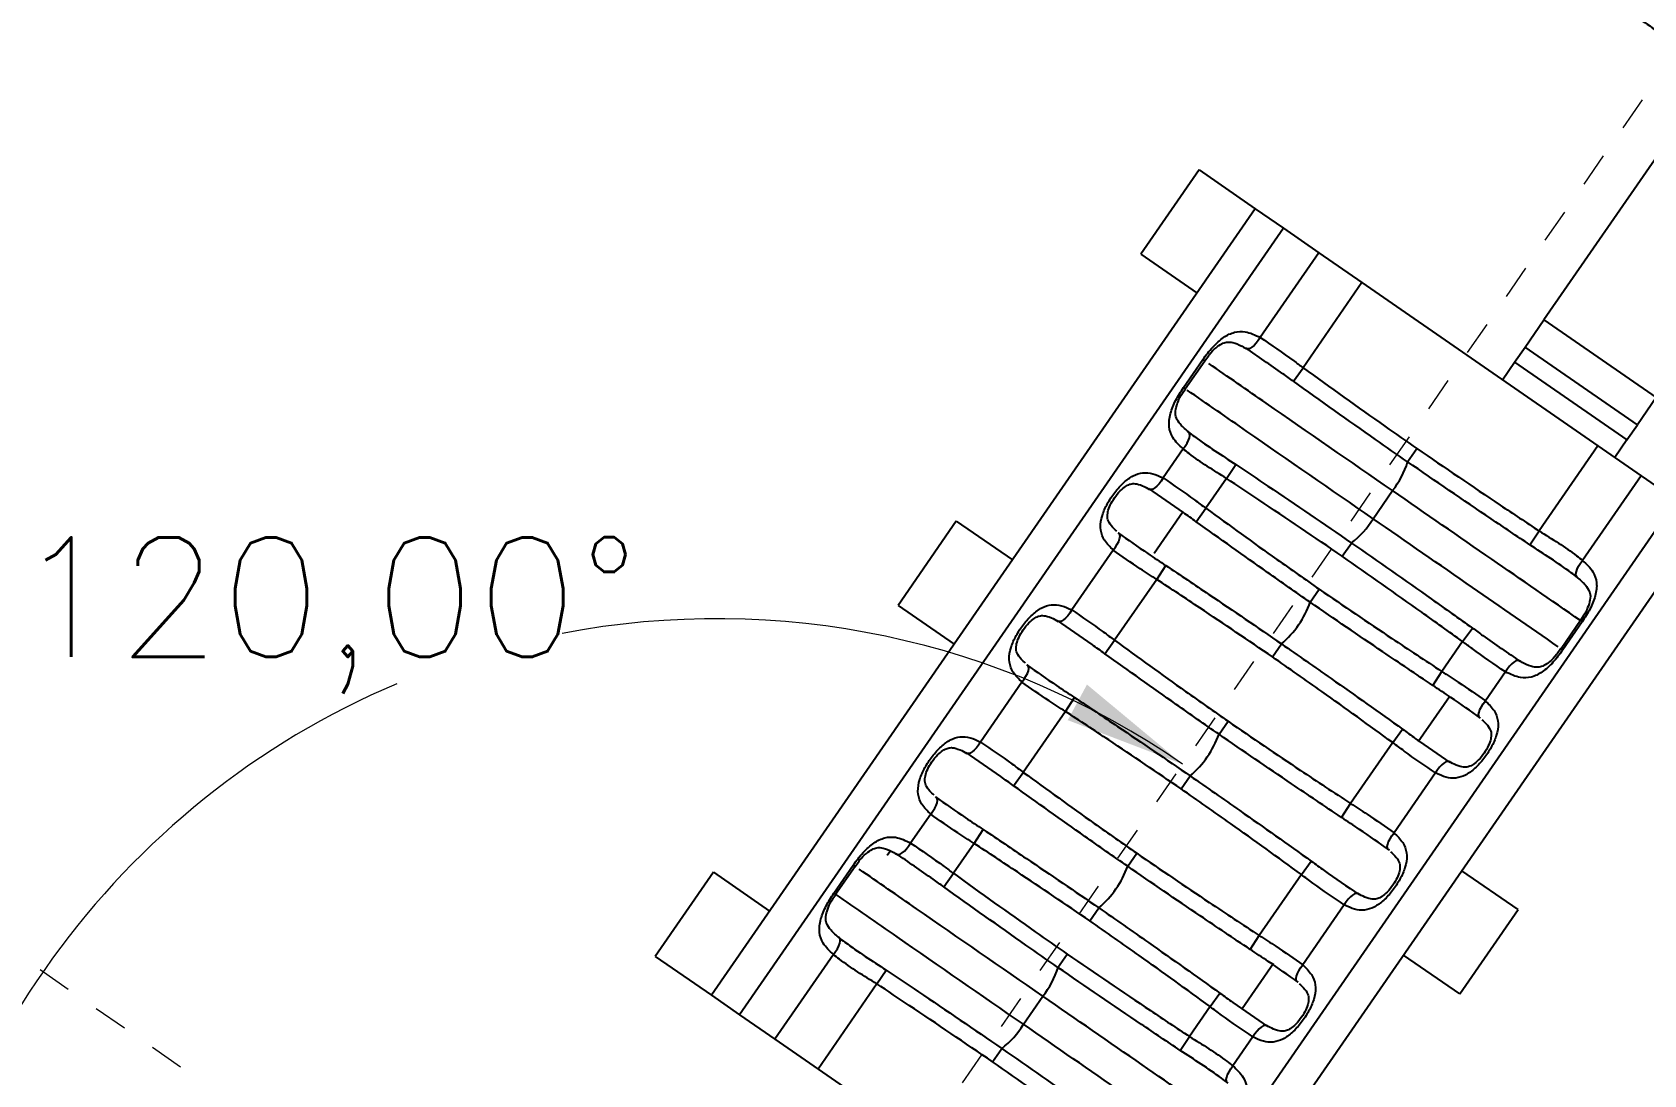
# Model space of a CAD drawing. Header units: millimetres. Extents: x 15 to 1184, y 5 to 836.
# Drawn here: x 900.24 to 947.43, y 598.03 to 628.56 of the extents above; entities that cross this region are included whole.
import ezdxf

# ---------------------------------------------------------------- set-up
doc = ezdxf.new("R2010")
doc.units = ezdxf.units.MM
doc.linetypes.add('虚线', pattern=[2, 1, -1])
doc.layers.get('0').update_dxf_attribs({"lineweight": 18})
doc.layers.add('尺寸线层', color=3, linetype='Continuous', lineweight=18)
doc.layers.add('虚线层', color=6, linetype='虚线', lineweight=18)
doc.styles.get("Standard").update_dxf_attribs({"font": 'txt.shx'})
doc.dimstyles.new('ISO-25', dxfattribs={"dimtxt": 2.5, "dimasz": 2.5, "dimexe": 1.25, "dimexo": 0.625, "dimtad": 1, "dimtxsty": 'Standard', "dimcen": 2.5, "dimdle": 5, "dimadec": 0, "dimazin": 0, "dimtfac": 1, "dimtmove": 0, "dimatfit": 3, "dimfxl": 0, "dimarcsym": 0})

# ---------------------------------------------------------------- blocks, each defined once
blk = doc.blocks.new('*X4')
at = {"layer": '尺寸线层', "linetype": 'Continuous'}
for points in [[(933.925, 607.127), (930.561, 608.415), (931.123, 609.458)], [(896.373, 589.352), (897.509, 592.769), (896.346, 592.996)]]:
    blk.add_hatch(color=0, dxfattribs=at).paths.add_polyline_path(points, flags=0)
at = {"layer": '尺寸线层', "color": 0, "linetype": 'Continuous'}
for start, end in [(55.3312, 100.8735), (112.9834, 175.3312)]:
    blk.add_arc((920.28, 587.399), 23.987, start, end, dxfattribs=at)
at = {"layer": '尺寸线层', "color": 0, "insert": (908.88, 611.482), "char_height": 3.5, "width": 27.5, "attachment_point": 5}
blk.add_mtext('120,00%%D', dxfattribs=at)

msp = doc.modelspace()

# ---------------------------------------------------------------- linework, layer by layer
at = {"color": 7, "linetype": 'Continuous', "lineweight": 25}
for p, q in [((948.002, 625.195), (944.504, 620.138)), ((934.407, 624.525), (932.701, 622.058)), ((934.407, 624.525), (936.052, 623.388)), ((936.052, 623.388), (920.125, 600.359)), ((936.052, 623.388), (936.874, 622.819)), ((936.874, 622.819), (920.947, 599.79)), ((936.874, 622.819), (937.913, 622.101)), ((932.701, 622.058), (934.345, 620.92)), ((937.913, 622.101), (936.197, 619.621)), ((937.913, 622.101), (939.176, 621.227)), ((939.176, 621.227), (937.453, 618.735)), ((939.176, 621.227), (946.087, 616.447)), ((943.95, 619.337), (944.504, 620.138)), ((944.504, 620.138), (947.794, 617.862)), ((943.646, 618.898), (943.95, 619.337)), ((947.24, 617.062), (943.95, 619.337)), ((933.949, 618.155), (934.518, 618.977)), ((934.001, 618.119), (934.57, 618.941)), ((934.518, 618.977), (934.57, 618.941)), ((934.575, 618.937), (934.687, 619.093)), ((937.167, 618.337), (937.453, 618.735)), ((943.29, 618.382), (943.646, 618.898)), ((943.646, 618.898), (946.936, 616.622)), ((933.919, 617.992), (934.004, 618.117)), ((933.949, 618.155), (934.001, 618.119)), ((947.794, 617.862), (947.24, 617.062)), ((946.936, 616.622), (947.24, 617.062)), ((933.94, 616.356), (933.352, 615.506)), ((940.513, 615.98), (940.782, 616.369)), ((946.087, 616.447), (944.363, 613.955)), ((946.087, 616.447), (947.35, 615.573)), ((946.936, 616.622), (946.579, 616.107)), ((935.212, 615.494), (935.483, 615.902)), ((935.212, 615.494), (934.606, 614.618)), ((947.35, 615.573), (945.635, 613.093)), ((947.35, 615.573), (948.389, 614.855)), ((939.503, 614.314), (940.072, 615.136)), ((948.389, 614.855), (932.461, 591.826)), ((933.092, 613.307), (933.924, 614.509)), ((934.321, 614.224), (934.606, 614.618)), ((927.297, 614.245), (925.59, 611.777)), ((927.297, 614.245), (928.942, 613.107)), ((949.211, 614.286), (933.284, 591.258)), ((944.092, 613.547), (944.363, 613.955)), ((938.6, 613.214), (938.869, 613.602)), ((931.893, 613.397), (930.678, 611.641)), ((933.167, 612.537), (931.932, 610.753)), ((933.167, 612.537), (933.435, 612.943)), ((937.663, 611.867), (937.927, 612.248)), ((925.59, 611.777), (927.235, 610.64)), ((945.574, 611.331), (945.005, 610.508)), ((945.626, 611.295), (945.057, 610.472)), ((945.655, 611.458), (945.571, 611.332)), ((945.574, 611.331), (945.626, 611.295)), ((931.647, 610.359), (931.932, 610.753)), ((936.557, 610.267), (936.819, 610.647)), ((942.122, 610.715), (941.516, 609.839)), ((942.122, 610.715), (942.408, 611.113)), ((945, 610.512), (944.888, 610.356)), ((945.005, 610.508), (945.057, 610.472)), ((941.248, 609.433), (941.516, 609.839)), ((943.377, 609.829), (942.79, 608.979)), ((929.22, 609.532), (928.005, 607.775)), ((930.493, 608.672), (930.761, 609.078)), ((940.826, 607.789), (941.74, 609.11)), ((930.493, 608.672), (929.259, 606.887)), ((934.99, 608.002), (935.253, 608.382)), ((940.077, 607.758), (940.362, 608.152)), ((940.077, 607.758), (938.843, 605.974)), ((928.974, 606.493), (929.259, 606.887)), ((941.331, 606.87), (940.116, 605.114)), ((933.883, 606.401), (934.146, 606.782)), ((938.575, 605.568), (938.843, 605.974)), ((926.546, 605.666), (925.959, 604.816)), ((927.82, 604.806), (928.088, 605.212)), ((925.269, 604.457), (925.348, 604.572)), ((927.82, 604.806), (927.214, 603.93)), ((932.316, 604.136), (932.58, 604.517)), ((923.71, 603.351), (924.279, 604.173)), ((923.762, 603.315), (924.331, 604.137)), ((924.279, 604.173), (924.331, 604.137)), ((924.336, 604.133), (924.448, 604.289)), ((937.403, 603.892), (937.689, 604.287)), ((920.186, 603.964), (918.48, 601.497)), ((920.186, 603.964), (921.831, 602.826)), ((926.928, 603.533), (927.214, 603.93)), ((937.403, 603.892), (936.169, 602.108)), ((943.746, 602.868), (942.101, 604.006)), ((923.68, 603.188), (923.765, 603.313)), ((923.71, 603.351), (923.762, 603.315)), ((931.21, 602.536), (931.472, 602.916)), ((938.657, 603.005), (937.443, 601.248)), ((942.039, 600.401), (943.746, 602.868)), ((935.901, 601.702), (936.169, 602.108)), ((918.48, 601.497), (920.125, 600.359)), ((923.701, 601.552), (921.985, 599.072)), ((930.274, 601.176), (930.543, 601.564)), ((935.666, 599.975), (936.581, 601.299)), ((942.039, 600.401), (940.394, 601.538)), ((924.973, 600.69), (925.244, 601.098)), ((920.125, 600.359), (920.947, 599.79)), ((924.973, 600.69), (923.249, 598.198)), ((929.264, 599.509), (929.833, 600.332)), ((934.73, 600.027), (935.015, 600.421)), ((920.947, 599.79), (921.985, 599.072)), ((934.73, 600.027), (934.124, 599.151)), ((921.985, 599.072), (923.249, 598.198)), ((933.853, 598.743), (934.124, 599.151)), ((935.984, 599.139), (935.396, 598.289)), ((928.361, 598.41), (928.63, 598.798)), ((923.249, 598.198), (930.159, 593.419))]:
    msp.add_line(p, q, dxfattribs=at)
for points in [[(936.197, 619.621), (936.14, 619.533), (936.078, 619.453), (936.015, 619.386), (935.954, 619.334), (935.896, 619.3), (935.845, 619.284), (935.804, 619.289), (935.773, 619.313)], [(933.94, 616.356), (934.002, 616.441), (934.054, 616.527), (934.095, 616.61), (934.122, 616.686), (934.134, 616.751), (934.13, 616.804), (934.111, 616.842), (934.078, 616.862)], [(933.352, 615.506), (933.295, 615.417), (933.233, 615.336), (933.17, 615.268), (933.109, 615.216), (933.051, 615.182), (933.001, 615.167), (932.96, 615.173), (932.93, 615.199)], [(931.893, 613.397), (931.957, 613.482), (932.011, 613.569), (932.052, 613.651), (932.079, 613.728), (932.091, 613.793), (932.087, 613.845), (932.067, 613.882), (932.032, 613.901)], [(945.497, 612.587), (945.463, 612.608), (945.445, 612.645), (945.441, 612.698), (945.453, 612.764), (945.48, 612.84), (945.521, 612.923), (945.573, 613.008), (945.635, 613.093)], [(930.678, 611.641), (930.621, 611.551), (930.56, 611.471), (930.497, 611.403), (930.435, 611.35), (930.378, 611.316), (930.327, 611.302), (930.286, 611.308), (930.256, 611.333)], [(929.22, 609.532), (929.283, 609.617), (929.337, 609.703), (929.378, 609.786), (929.406, 609.862), (929.417, 609.928), (929.413, 609.98), (929.393, 610.016), (929.358, 610.035)], [(943.802, 610.137), (943.771, 610.161), (943.729, 610.165), (943.679, 610.15), (943.621, 610.115), (943.56, 610.063), (943.497, 609.996), (943.435, 609.917), (943.377, 609.829)], [(942.651, 608.475), (942.616, 608.494), (942.596, 608.531), (942.592, 608.583), (942.604, 608.649), (942.631, 608.725), (942.672, 608.808), (942.726, 608.894), (942.79, 608.979)], [(928.005, 607.775), (927.948, 607.686), (927.886, 607.605), (927.823, 607.537), (927.762, 607.485), (927.704, 607.451), (927.654, 607.436), (927.613, 607.442), (927.583, 607.468)], [(941.753, 607.177), (941.723, 607.203), (941.682, 607.209), (941.632, 607.195), (941.574, 607.16), (941.513, 607.108), (941.45, 607.04), (941.388, 606.96), (941.331, 606.87)], [(926.546, 605.666), (926.61, 605.751), (926.664, 605.837), (926.705, 605.92), (926.732, 605.996), (926.744, 606.062), (926.74, 606.114), (926.72, 606.151), (926.685, 606.17)], [(939.977, 604.61), (939.943, 604.629), (939.923, 604.665), (939.918, 604.718), (939.93, 604.783), (939.957, 604.859), (939.999, 604.942), (940.053, 605.028), (940.116, 605.114)], [(925.534, 604.508), (925.565, 604.484), (925.606, 604.48), (925.657, 604.495), (925.715, 604.53), (925.776, 604.582), (925.839, 604.649), (925.901, 604.728), (925.959, 604.816)], [(939.08, 603.312), (939.05, 603.338), (939.008, 603.344), (938.958, 603.329), (938.901, 603.295), (938.839, 603.243), (938.776, 603.175), (938.715, 603.094), (938.657, 603.005)], [(923.701, 601.552), (923.763, 601.637), (923.815, 601.723), (923.856, 601.805), (923.883, 601.881), (923.895, 601.947), (923.891, 602), (923.872, 602.038), (923.839, 602.058)], [(937.304, 600.744), (937.269, 600.763), (937.249, 600.8), (937.245, 600.852), (937.257, 600.918), (937.284, 600.994), (937.325, 601.077), (937.379, 601.163), (937.443, 601.248)], [(936.406, 599.446), (936.376, 599.472), (936.335, 599.478), (936.285, 599.464), (936.227, 599.429), (936.166, 599.377), (936.103, 599.309), (936.041, 599.228), (935.984, 599.139)], [(935.258, 597.783), (935.224, 597.804), (935.206, 597.841), (935.202, 597.894), (935.214, 597.96), (935.241, 598.036), (935.282, 598.119), (935.334, 598.204), (935.396, 598.289)]]:
    msp.add_lwpolyline(points, dxfattribs=at)
for centre, radius, start, end in [((937.9, 616.809), 2.742, 322.3913, 342.4043), ((937.171, 615.756), 2.742, 308.258, 328.271), ((934.883, 612.889), 2.962, 310.8282, 339.8342), ((932.209, 609.023), 2.962, 310.8282, 339.8342), ((929.536, 605.157), 2.962, 310.8282, 339.8342), ((927.661, 602.005), 2.742, 322.3913, 342.4043), ((926.932, 600.951), 2.742, 308.258, 328.271)]:
    msp.add_arc(centre, radius, start, end, dxfattribs=at)
for points, knots in [([(943.374, 631.666), (943.52, 631.565), (943.846, 631.34), (944.626, 630.8), (945.577, 630.142), (946.679, 629.381), (947.777, 628.621), (948.523, 628.105), (948.874, 627.862)], [0, 0, 0, 0, 0.750502, 1.671384, 2.906477, 4.135364, 5.488826, 6.686921, 6.686921, 6.686921, 6.686921]), ([(934.518, 618.977), (934.611, 619.103), (934.795, 619.348), (935.109, 619.633), (935.433, 619.794), (935.799, 619.814), (936.051, 619.692), (936.197, 619.621)], [0, 0, 0, 0, 0.422731, 0.829577, 1.202061, 1.547514, 2.031713, 2.031713, 2.031713, 2.031713]), ([(936.197, 619.621), (936.523, 619.398), (936.939, 619.114), (937.36, 618.803), (937.453, 618.735)], [0, 0, 0, 0, 1.199974, 1.536649, 1.536649, 1.536649, 1.536649]), ([(934.687, 619.093), (934.692, 619.101), (934.756, 619.191), (934.895, 619.319), (935.074, 619.445), (935.224, 619.493), (935.387, 619.485), (935.618, 619.398), (935.772, 619.302), (935.825, 619.269)], [0, 0, 0, 0, 0.020287, 0.248319, 0.442558, 0.633001, 0.895644, 1.177628, 1.328727, 1.328727, 1.328727, 1.328727]), ([(937.167, 618.337), (937.063, 618.412), (936.6, 618.745), (936.134, 619.064), (935.773, 619.313)], [0, 0, 0, 0, 0.381233, 1.701342, 1.701342, 1.701342, 1.701342]), ([(940.072, 615.136), (938.836, 615.991), (937.034, 617.237), (935.254, 618.468), (934.694, 618.855)], [0, 0, 0, 0, 4.483917, 6.53856, 6.53856, 6.53856, 6.53856]), ([(937.453, 618.735), (938.249, 618.16), (939.353, 617.364), (940.471, 616.586), (940.782, 616.369)], [0, 0, 0, 0, 2.944841, 4.084572, 4.084572, 4.084572, 4.084572]), ([(940.513, 615.98), (940.513, 615.98), (940.2, 616.197), (939.08, 616.977), (937.968, 617.768), (937.167, 618.337)], [0, 0, 0, 0, 0.00006, 1.143429, 4.092989, 4.092989, 4.092989, 4.092989]), ([(933.94, 616.356), (933.827, 616.462), (933.622, 616.655), (933.503, 617.016), (933.55, 617.393), (933.712, 617.785), (933.87, 618.032), (933.949, 618.155)], [0, 0, 0, 0, 0.459877, 0.835184, 1.239427, 1.636183, 2.031781, 2.031781, 2.031781, 2.031781]), ([(934.107, 616.849), (934.087, 616.865), (933.97, 616.954), (933.81, 617.122), (933.712, 617.305), (933.704, 617.483), (933.785, 617.742), (933.864, 617.909), (933.919, 617.991), (933.919, 617.992)], [0, 0, 0, 0, 0.061099, 0.351485, 0.623886, 0.907854, 1.111528, 1.32928, 1.33265, 1.33265, 1.33265, 1.33265]), ([(939.503, 614.314), (938.267, 615.168), (936.443, 616.43), (934.641, 617.676), (934.06, 618.078)], [0, 0, 0, 0, 4.483617, 6.617648, 6.617648, 6.617648, 6.617648]), ([(934.078, 616.862), (934.143, 616.814), (934.589, 616.479), (935.071, 616.168), (935.483, 615.902)], [0, 0, 0, 0, 0.245852, 1.701679, 1.701679, 1.701679, 1.701679]), ([(935.212, 615.494), (934.831, 615.73), (934.382, 616.007), (933.997, 616.311), (933.94, 616.356)], [0, 0, 0, 0, 1.306813, 1.537464, 1.537464, 1.537464, 1.537464]), ([(940.782, 616.369), (941.595, 615.814), (942.783, 615.002), (943.983, 614.207), (944.363, 613.955)], [0, 0, 0, 0, 2.950454, 4.318191, 4.318191, 4.318191, 4.318191]), ([(935.483, 615.902), (935.797, 615.691), (936.928, 614.929), (938.057, 614.163), (938.869, 613.602), (938.869, 613.602)], [0, 0, 0, 0, 1.134702, 4.092926, 4.092986, 4.092986, 4.092986, 4.092986]), ([(944.092, 613.547), (943.714, 613.802), (942.517, 614.607), (941.324, 615.419), (940.513, 615.98), (940.513, 615.98)], [0, 0, 0, 0, 1.368679, 4.327384, 4.327444, 4.327444, 4.327444, 4.327444]), ([(931.893, 613.397), (931.798, 613.488), (931.682, 613.6), (931.559, 613.822), (931.498, 614.06), (931.556, 614.408), (931.715, 614.761), (931.932, 615.091), (932.187, 615.377), (932.465, 615.582), (932.757, 615.675), (933.055, 615.65), (933.251, 615.555), (933.352, 615.506)], [0, 0, 0, 0, 0.391555, 0.479854, 0.817837, 1.183268, 1.538009, 1.896695, 2.253554, 2.59124, 2.905274, 3.219334, 3.553955, 3.553955, 3.553955, 3.553955]), ([(933.352, 615.506), (933.659, 615.298), (934.075, 615.016), (934.495, 614.701), (934.606, 614.618)], [0, 0, 0, 0, 1.130623, 1.536758, 1.536758, 1.536758, 1.536758]), ([(938.6, 613.214), (937.787, 613.767), (936.662, 614.533), (935.527, 615.285), (935.212, 615.494)], [0, 0, 0, 0, 2.950441, 4.084545, 4.084545, 4.084545, 4.084545]), ([(931.996, 613.953), (931.951, 613.991), (931.833, 614.092), (931.741, 614.246), (931.712, 614.372), (931.74, 614.561), (931.827, 614.77), (931.965, 614.987), (932.126, 615.169), (932.285, 615.287), (932.413, 615.339), (932.537, 615.348), (932.731, 615.298), (932.887, 615.209), (932.955, 615.17)], [0, 0, 0, 0, 0.149097, 0.395957, 0.625396, 0.795868, 0.98038, 1.171604, 1.376527, 1.537273, 1.697344, 1.890756, 2.141555, 2.339466, 2.339466, 2.339466, 2.339466]), ([(934.321, 614.224), (934.196, 614.315), (933.735, 614.648), (933.269, 614.967), (932.93, 615.199)], [0, 0, 0, 0, 0.460064, 1.698614, 1.698614, 1.698614, 1.698614]), ([(945.574, 611.331), (944.71, 611.928), (942.887, 613.189), (941.043, 614.464), (940.072, 615.136)], [0, 0, 0, 0, 3.166161, 6.689584, 6.689584, 6.689584, 6.689584]), ([(934.606, 614.618), (935.296, 614.118), (936.396, 613.318), (937.511, 612.539), (937.927, 612.248)], [0, 0, 0, 0, 2.556821, 4.080383, 4.080383, 4.080383, 4.080383]), ([(937.663, 611.867), (937.663, 611.867), (937.244, 612.158), (936.126, 612.939), (935.016, 613.729), (934.321, 614.224)], [0, 0, 0, 0, 0.00006, 1.529057, 4.089983, 4.089983, 4.089983, 4.089983]), ([(944.923, 610.565), (944.087, 611.143), (942.29, 612.386), (940.474, 613.642), (939.503, 614.314)], [0, 0, 0, 0, 3.065928, 6.589554, 6.589554, 6.589554, 6.589554]), ([(944.363, 613.955), (944.744, 613.719), (945.193, 613.442), (945.577, 613.139), (945.635, 613.093)], [0, 0, 0, 0, 1.306806, 1.537464, 1.537464, 1.537464, 1.537464]), ([(932.032, 613.901), (932.321, 613.697), (932.781, 613.373), (933.257, 613.06), (933.435, 612.943)], [0, 0, 0, 0, 1.065044, 1.69866, 1.69866, 1.69866, 1.69866]), ([(938.869, 613.602), (938.869, 613.602), (939.651, 613.062), (940.832, 612.232), (942.008, 611.397), (942.408, 611.113)], [0, 0, 0, 0, 0.00006, 2.853921, 4.327444, 4.327444, 4.327444, 4.327444]), ([(945.497, 612.587), (945.432, 612.636), (944.985, 612.97), (944.504, 613.281), (944.092, 613.547)], [0, 0, 0, 0, 0.245864, 1.701689, 1.701689, 1.701689, 1.701689]), ([(933.167, 612.537), (933.005, 612.639), (932.56, 612.92), (932.152, 613.212), (931.893, 613.397)], [0, 0, 0, 0, 0.560365, 1.536896, 1.536896, 1.536896, 1.536896]), ([(942.122, 610.715), (941.724, 611.002), (940.557, 611.844), (939.377, 612.67), (938.6, 613.214)], [0, 0, 0, 0, 1.472406, 4.318194, 4.318194, 4.318194, 4.318194]), ([(945.635, 613.093), (945.748, 612.987), (945.953, 612.794), (946.072, 612.434), (946.025, 612.056), (945.863, 611.664), (945.705, 611.418), (945.626, 611.295)], [0, 0, 0, 0, 0.459895, 0.83521, 1.239462, 1.636216, 2.031737, 2.031737, 2.031737, 2.031737]), ([(936.557, 610.267), (935.85, 610.747), (934.725, 611.512), (933.589, 612.259), (933.167, 612.537)], [0, 0, 0, 0, 2.56289, 4.08036, 4.08036, 4.08036, 4.08036]), ([(933.435, 612.943), (933.855, 612.661), (934.986, 611.901), (936.114, 611.135), (936.819, 610.647), (936.819, 610.647)], [0, 0, 0, 0, 1.518841, 4.089921, 4.089981, 4.089981, 4.089981, 4.089981]), ([(945.468, 612.6), (945.488, 612.585), (945.605, 612.496), (945.765, 612.327), (945.863, 612.144), (945.871, 611.966), (945.79, 611.707), (945.711, 611.54), (945.656, 611.459), (945.655, 611.458)], [0, 0, 0, 0, 0.061052, 0.351454, 0.623868, 0.90785, 1.111521, 1.32927, 1.332628, 1.332628, 1.332628, 1.332628]), ([(937.927, 612.248), (938.632, 611.766), (939.822, 610.953), (941.026, 610.162), (941.516, 609.839)], [0, 0, 0, 0, 2.562901, 4.322664, 4.322664, 4.322664, 4.322664]), ([(929.22, 609.532), (929.125, 609.623), (929.009, 609.735), (928.886, 609.956), (928.824, 610.195), (928.883, 610.543), (929.041, 610.895), (929.258, 611.226), (929.514, 611.511), (929.792, 611.716), (930.083, 611.809), (930.382, 611.784), (930.577, 611.69), (930.678, 611.641)], [0, 0, 0, 0, 0.391555, 0.479854, 0.817837, 1.183268, 1.538009, 1.896695, 2.253554, 2.59124, 2.905274, 3.219334, 3.553955, 3.553955, 3.553955, 3.553955]), ([(930.678, 611.641), (930.985, 611.433), (931.402, 611.15), (931.822, 610.836), (931.932, 610.753)], [0, 0, 0, 0, 1.130623, 1.536758, 1.536758, 1.536758, 1.536758]), ([(941.248, 609.433), (940.761, 609.76), (939.562, 610.566), (938.368, 611.379), (937.663, 611.867), (937.663, 611.867)], [0, 0, 0, 0, 1.761675, 4.333198, 4.333258, 4.333258, 4.333258, 4.333258]), ([(929.322, 610.087), (929.278, 610.125), (929.159, 610.227), (929.067, 610.38), (929.038, 610.507), (929.066, 610.695), (929.154, 610.905), (929.291, 611.122), (929.452, 611.303), (929.611, 611.422), (929.739, 611.474), (929.864, 611.482), (930.057, 611.433), (930.213, 611.344), (930.282, 611.304)], [0, 0, 0, 0, 0.149097, 0.395957, 0.625396, 0.795868, 0.98038, 1.171604, 1.376527, 1.537273, 1.697344, 1.890756, 2.141555, 2.339466, 2.339466, 2.339466, 2.339466]), ([(931.647, 610.359), (931.522, 610.449), (931.061, 610.782), (930.596, 611.101), (930.256, 611.333)], [0, 0, 0, 0, 0.460064, 1.698614, 1.698614, 1.698614, 1.698614]), ([(931.932, 610.753), (932.622, 610.252), (933.723, 609.453), (934.837, 608.673), (935.253, 608.382)], [0, 0, 0, 0, 2.556821, 4.080383, 4.080383, 4.080383, 4.080383]), ([(936.819, 610.647), (936.819, 610.647), (937.306, 610.312), (938.49, 609.485), (939.667, 608.647), (940.362, 608.152)], [0, 0, 0, 0, 0.00006, 1.772328, 4.333261, 4.333261, 4.333261, 4.333261]), ([(943.377, 609.829), (943.052, 610.051), (942.636, 610.336), (942.214, 610.647), (942.122, 610.715)], [0, 0, 0, 0, 1.200025, 1.536649, 1.536649, 1.536649, 1.536649]), ([(942.408, 611.113), (942.512, 611.038), (942.975, 610.705), (943.441, 610.385), (943.802, 610.137)], [0, 0, 0, 0, 0.381172, 1.701352, 1.701352, 1.701352, 1.701352]), ([(934.99, 608.002), (934.99, 608.002), (934.571, 608.292), (933.453, 609.073), (932.343, 609.864), (931.647, 610.359)], [0, 0, 0, 0, 0.00006, 1.529057, 4.089983, 4.089983, 4.089983, 4.089983]), ([(940.077, 607.758), (939.387, 608.259), (938.221, 609.106), (937.04, 609.93), (936.557, 610.267)], [0, 0, 0, 0, 2.556814, 4.322685, 4.322685, 4.322685, 4.322685]), ([(945.057, 610.472), (944.963, 610.347), (944.78, 610.101), (944.466, 609.816), (944.142, 609.656), (943.776, 609.636), (943.524, 609.758), (943.377, 609.829)], [0, 0, 0, 0, 0.422714, 0.829544, 1.202016, 1.547466, 2.031669, 2.031669, 2.031669, 2.031669]), ([(944.888, 610.356), (944.883, 610.349), (944.819, 610.259), (944.68, 610.13), (944.501, 610.005), (944.351, 609.956), (944.188, 609.965), (943.957, 610.051), (943.803, 610.147), (943.749, 610.181)], [0, 0, 0, 0, 0.020267, 0.248289, 0.442521, 0.632959, 0.895612, 1.177617, 1.328701, 1.328701, 1.328701, 1.328701]), ([(929.358, 610.035), (929.647, 609.832), (930.108, 609.507), (930.584, 609.194), (930.761, 609.078)], [0, 0, 0, 0, 1.065044, 1.69866, 1.69866, 1.69866, 1.69866]), ([(941.516, 609.839), (941.678, 609.737), (942.123, 609.457), (942.53, 609.165), (942.79, 608.979)], [0, 0, 0, 0, 0.560363, 1.536896, 1.536896, 1.536896, 1.536896]), ([(930.493, 608.672), (930.331, 608.774), (929.887, 609.054), (929.479, 609.346), (929.22, 609.532)], [0, 0, 0, 0, 0.560365, 1.536896, 1.536896, 1.536896, 1.536896]), ([(942.651, 608.475), (942.362, 608.679), (941.901, 609.004), (941.426, 609.316), (941.248, 609.433)], [0, 0, 0, 0, 1.065056, 1.698668, 1.698668, 1.698668, 1.698668]), ([(930.761, 609.078), (931.181, 608.796), (932.313, 608.035), (933.441, 607.269), (934.146, 606.782), (934.146, 606.782)], [0, 0, 0, 0, 1.518841, 4.089921, 4.089981, 4.089981, 4.089981, 4.089981]), ([(942.79, 608.979), (942.884, 608.888), (943.001, 608.776), (943.124, 608.555), (943.185, 608.316), (943.126, 607.968), (942.968, 607.616), (942.751, 607.285), (942.496, 607), (942.217, 606.795), (941.926, 606.702), (941.628, 606.727), (941.432, 606.821), (941.331, 606.87)], [0, 0, 0, 0, 0.391567, 0.479864, 0.817849, 1.183284, 1.538021, 1.896695, 2.25354, 2.591211, 2.905236, 3.2193, 3.55388, 3.55388, 3.55388, 3.55388]), ([(933.883, 606.401), (933.177, 606.881), (932.052, 607.646), (930.916, 608.394), (930.493, 608.672)], [0, 0, 0, 0, 2.56289, 4.08036, 4.08036, 4.08036, 4.08036]), ([(935.253, 608.382), (935.959, 607.9), (937.149, 607.088), (938.353, 606.296), (938.843, 605.974)], [0, 0, 0, 0, 2.562901, 4.322664, 4.322664, 4.322664, 4.322664]), ([(942.687, 608.424), (942.732, 608.386), (942.85, 608.284), (942.942, 608.131), (942.971, 608.004), (942.943, 607.816), (942.856, 607.606), (942.718, 607.389), (942.557, 607.208), (942.398, 607.089), (942.27, 607.037), (942.146, 607.029), (941.952, 607.078), (941.796, 607.167), (941.728, 607.206)], [0, 0, 0, 0, 0.149101, 0.395972, 0.62542, 0.795885, 0.980387, 1.171605, 1.376515, 1.537252, 1.697316, 1.890755, 2.141573, 2.339365, 2.339365, 2.339365, 2.339365]), ([(926.546, 605.666), (926.451, 605.757), (926.335, 605.869), (926.212, 606.091), (926.151, 606.329), (926.209, 606.677), (926.368, 607.03), (926.585, 607.36), (926.84, 607.645), (927.118, 607.851), (927.41, 607.944), (927.708, 607.919), (927.904, 607.824), (928.005, 607.775)], [0, 0, 0, 0, 0.391555, 0.479854, 0.817837, 1.183268, 1.538009, 1.896695, 2.253554, 2.59124, 2.905274, 3.219334, 3.553955, 3.553955, 3.553955, 3.553955]), ([(938.575, 605.568), (938.087, 605.895), (936.889, 606.7), (935.695, 607.514), (934.99, 608.002), (934.99, 608.002)], [0, 0, 0, 0, 1.761675, 4.333198, 4.333258, 4.333258, 4.333258, 4.333258]), ([(940.362, 608.152), (940.487, 608.062), (940.948, 607.729), (941.414, 607.41), (941.753, 607.177)], [0, 0, 0, 0, 0.460012, 1.698622, 1.698622, 1.698622, 1.698622]), ([(926.649, 606.222), (926.604, 606.26), (926.486, 606.361), (926.394, 606.515), (926.365, 606.641), (926.393, 606.83), (926.48, 607.039), (926.618, 607.256), (926.779, 607.437), (926.938, 607.556), (927.066, 607.608), (927.19, 607.616), (927.384, 607.567), (927.54, 607.478), (927.608, 607.439)], [0, 0, 0, 0, 0.149097, 0.395957, 0.625396, 0.795868, 0.98038, 1.171604, 1.376527, 1.537273, 1.697344, 1.890756, 2.141555, 2.339466, 2.339466, 2.339466, 2.339466]), ([(928.974, 606.493), (928.849, 606.584), (928.388, 606.917), (927.922, 607.236), (927.583, 607.468)], [0, 0, 0, 0, 0.460064, 1.698614, 1.698614, 1.698614, 1.698614]), ([(928.005, 607.775), (928.312, 607.567), (928.728, 607.285), (929.148, 606.97), (929.259, 606.887)], [0, 0, 0, 0, 1.130623, 1.536758, 1.536758, 1.536758, 1.536758]), ([(941.331, 606.87), (941.024, 607.078), (940.607, 607.361), (940.188, 607.675), (940.077, 607.758)], [0, 0, 0, 0, 1.130667, 1.536758, 1.536758, 1.536758, 1.536758]), ([(929.259, 606.887), (929.949, 606.386), (931.049, 605.587), (932.164, 604.808), (932.58, 604.517)], [0, 0, 0, 0, 2.556821, 4.080383, 4.080383, 4.080383, 4.080383]), ([(932.316, 604.136), (932.316, 604.136), (931.897, 604.427), (930.779, 605.208), (929.669, 605.998), (928.974, 606.493)], [0, 0, 0, 0, 0.00006, 1.529057, 4.089983, 4.089983, 4.089983, 4.089983]), ([(937.403, 603.892), (936.714, 604.393), (935.548, 605.24), (934.366, 606.064), (933.883, 606.401)], [0, 0, 0, 0, 2.556814, 4.322685, 4.322685, 4.322685, 4.322685]), ([(934.146, 606.782), (934.146, 606.782), (934.632, 606.446), (935.817, 605.619), (936.993, 604.782), (937.689, 604.287)], [0, 0, 0, 0, 0.00006, 1.772328, 4.333261, 4.333261, 4.333261, 4.333261]), ([(926.685, 606.17), (926.974, 605.966), (927.434, 605.642), (927.91, 605.329), (928.088, 605.212)], [0, 0, 0, 0, 1.065044, 1.69866, 1.69866, 1.69866, 1.69866]), ([(938.843, 605.974), (939.005, 605.871), (939.449, 605.591), (939.857, 605.299), (940.116, 605.114)], [0, 0, 0, 0, 0.560363, 1.536896, 1.536896, 1.536896, 1.536896]), ([(927.82, 604.806), (927.658, 604.908), (927.213, 605.188), (926.805, 605.481), (926.546, 605.666)], [0, 0, 0, 0, 0.560365, 1.536896, 1.536896, 1.536896, 1.536896]), ([(939.977, 604.61), (939.689, 604.813), (939.228, 605.138), (938.752, 605.451), (938.575, 605.568)], [0, 0, 0, 0, 1.065056, 1.698668, 1.698668, 1.698668, 1.698668]), ([(924.279, 604.173), (924.372, 604.298), (924.556, 604.544), (924.87, 604.829), (925.194, 604.99), (925.56, 605.01), (925.812, 604.888), (925.959, 604.816)], [0, 0, 0, 0, 0.422731, 0.829577, 1.202061, 1.547514, 2.031713, 2.031713, 2.031713, 2.031713]), ([(928.088, 605.212), (928.508, 604.93), (929.639, 604.17), (930.767, 603.403), (931.472, 602.916), (931.472, 602.916)], [0, 0, 0, 0, 1.518841, 4.089921, 4.089981, 4.089981, 4.089981, 4.089981]), ([(940.116, 605.114), (940.211, 605.022), (940.327, 604.911), (940.45, 604.689), (940.512, 604.45), (940.453, 604.103), (940.295, 603.75), (940.078, 603.42), (939.822, 603.134), (939.544, 602.929), (939.253, 602.836), (938.954, 602.861), (938.758, 602.956), (938.657, 603.005)], [0, 0, 0, 0, 0.391567, 0.479864, 0.817849, 1.183284, 1.538021, 1.896695, 2.25354, 2.591211, 2.905236, 3.2193, 3.55388, 3.55388, 3.55388, 3.55388]), ([(924.448, 604.289), (924.453, 604.296), (924.517, 604.386), (924.656, 604.515), (924.835, 604.641), (924.985, 604.689), (925.148, 604.681), (925.379, 604.594), (925.533, 604.498), (925.586, 604.465)], [0, 0, 0, 0, 0.020287, 0.248319, 0.442558, 0.633001, 0.895644, 1.177628, 1.328727, 1.328727, 1.328727, 1.328727]), ([(925.959, 604.816), (926.284, 604.594), (926.7, 604.31), (927.121, 603.999), (927.214, 603.93)], [0, 0, 0, 0, 1.199974, 1.536649, 1.536649, 1.536649, 1.536649]), ([(931.21, 602.536), (930.503, 603.016), (929.378, 603.78), (928.242, 604.528), (927.82, 604.806)], [0, 0, 0, 0, 2.56289, 4.08036, 4.08036, 4.08036, 4.08036]), ([(932.58, 604.517), (933.285, 604.035), (934.475, 603.222), (935.679, 602.43), (936.169, 602.108)], [0, 0, 0, 0, 2.562901, 4.322664, 4.322664, 4.322664, 4.322664]), ([(940.014, 604.558), (940.058, 604.52), (940.177, 604.418), (940.269, 604.265), (940.297, 604.138), (940.269, 603.95), (940.182, 603.741), (940.045, 603.524), (939.883, 603.342), (939.725, 603.223), (939.597, 603.172), (939.472, 603.163), (939.278, 603.213), (939.123, 603.302), (939.054, 603.341)], [0, 0, 0, 0, 0.149101, 0.395972, 0.62542, 0.795885, 0.980387, 1.171605, 1.376515, 1.537252, 1.697316, 1.890755, 2.141573, 2.339365, 2.339365, 2.339365, 2.339365]), ([(929.833, 600.332), (928.597, 601.187), (926.795, 602.433), (925.015, 603.664), (924.455, 604.051)], [0, 0, 0, 0, 4.483917, 6.53856, 6.53856, 6.53856, 6.53856]), ([(926.928, 603.533), (926.824, 603.607), (926.361, 603.94), (925.895, 604.26), (925.534, 604.508)], [0, 0, 0, 0, 0.381233, 1.701342, 1.701342, 1.701342, 1.701342]), ([(935.901, 601.702), (935.414, 602.029), (934.215, 602.835), (933.021, 603.648), (932.316, 604.136), (932.316, 604.136)], [0, 0, 0, 0, 1.761675, 4.333198, 4.333258, 4.333258, 4.333258, 4.333258]), ([(937.689, 604.287), (937.814, 604.196), (938.275, 603.863), (938.74, 603.544), (939.08, 603.312)], [0, 0, 0, 0, 0.460012, 1.698622, 1.698622, 1.698622, 1.698622]), ([(927.214, 603.93), (928.01, 603.356), (929.115, 602.56), (930.232, 601.782), (930.543, 601.564)], [0, 0, 0, 0, 2.944841, 4.084572, 4.084572, 4.084572, 4.084572]), ([(938.657, 603.005), (938.351, 603.212), (937.934, 603.495), (937.514, 603.809), (937.403, 603.892)], [0, 0, 0, 0, 1.130667, 1.536758, 1.536758, 1.536758, 1.536758]), ([(923.701, 601.552), (923.588, 601.658), (923.383, 601.851), (923.264, 602.211), (923.311, 602.589), (923.473, 602.981), (923.631, 603.228), (923.71, 603.351)], [0, 0, 0, 0, 0.459877, 0.835184, 1.239427, 1.636183, 2.031781, 2.031781, 2.031781, 2.031781]), ([(923.868, 602.045), (923.848, 602.061), (923.731, 602.15), (923.571, 602.318), (923.473, 602.501), (923.465, 602.679), (923.546, 602.938), (923.625, 603.105), (923.68, 603.186), (923.68, 603.188)], [0, 0, 0, 0, 0.061099, 0.351485, 0.623886, 0.907854, 1.111528, 1.32928, 1.33265, 1.33265, 1.33265, 1.33265]), ([(929.264, 599.509), (928.028, 600.364), (926.184, 601.639), (924.363, 602.899), (923.762, 603.315)], [0, 0, 0, 0, 4.483351, 6.6896, 6.6896, 6.6896, 6.6896]), ([(930.274, 601.176), (930.274, 601.176), (929.961, 601.393), (928.841, 602.173), (927.729, 602.963), (926.928, 603.533)], [0, 0, 0, 0, 0.00006, 1.143429, 4.092989, 4.092989, 4.092989, 4.092989]), ([(931.472, 602.916), (931.472, 602.916), (931.959, 602.58), (933.143, 601.753), (934.32, 600.916), (935.015, 600.421)], [0, 0, 0, 0, 0.00006, 1.772328, 4.333261, 4.333261, 4.333261, 4.333261]), ([(934.73, 600.027), (934.04, 600.528), (932.874, 601.375), (931.693, 602.199), (931.21, 602.536)], [0, 0, 0, 0, 2.556814, 4.322685, 4.322685, 4.322685, 4.322685]), ([(923.839, 602.058), (923.904, 602.01), (924.35, 601.675), (924.832, 601.364), (925.244, 601.098)], [0, 0, 0, 0, 0.245852, 1.701679, 1.701679, 1.701679, 1.701679]), ([(937.304, 600.744), (937.015, 600.948), (936.554, 601.273), (936.079, 601.585), (935.901, 601.702)], [0, 0, 0, 0, 1.065056, 1.698668, 1.698668, 1.698668, 1.698668]), ([(936.169, 602.108), (936.331, 602.006), (936.776, 601.726), (937.183, 601.434), (937.443, 601.248)], [0, 0, 0, 0, 0.560363, 1.536896, 1.536896, 1.536896, 1.536896]), ([(924.973, 600.69), (924.592, 600.926), (924.143, 601.203), (923.759, 601.507), (923.701, 601.552)], [0, 0, 0, 0, 1.306813, 1.537464, 1.537464, 1.537464, 1.537464]), ([(930.543, 601.564), (931.356, 601.01), (932.544, 600.198), (933.744, 599.403), (934.124, 599.151)], [0, 0, 0, 0, 2.950454, 4.318191, 4.318191, 4.318191, 4.318191]), ([(937.443, 601.248), (937.537, 601.157), (937.654, 601.045), (937.777, 600.824), (937.838, 600.585), (937.779, 600.237), (937.621, 599.885), (937.404, 599.554), (937.149, 599.269), (936.87, 599.064), (936.579, 598.971), (936.281, 598.995), (936.085, 599.09), (935.984, 599.139)], [0, 0, 0, 0, 0.391567, 0.479864, 0.817849, 1.183284, 1.538021, 1.896695, 2.25354, 2.591211, 2.905236, 3.2193, 3.55388, 3.55388, 3.55388, 3.55388]), ([(925.244, 601.098), (925.558, 600.887), (926.689, 600.125), (927.818, 599.359), (928.63, 598.798), (928.63, 598.798)], [0, 0, 0, 0, 1.134702, 4.092926, 4.092986, 4.092986, 4.092986, 4.092986]), ([(933.853, 598.743), (933.475, 598.998), (932.278, 599.803), (931.085, 600.615), (930.274, 601.176), (930.274, 601.176)], [0, 0, 0, 0, 1.368679, 4.327384, 4.327444, 4.327444, 4.327444, 4.327444]), ([(928.361, 598.41), (927.548, 598.963), (926.423, 599.729), (925.288, 600.481), (924.973, 600.69)], [0, 0, 0, 0, 2.950441, 4.084545, 4.084545, 4.084545, 4.084545]), ([(935.335, 596.527), (934.471, 597.124), (932.648, 598.385), (930.804, 599.66), (929.833, 600.332)], [0, 0, 0, 0, 3.166161, 6.689584, 6.689584, 6.689584, 6.689584]), ([(935.015, 600.421), (935.14, 600.331), (935.601, 599.997), (936.067, 599.679), (936.406, 599.446)], [0, 0, 0, 0, 0.460012, 1.698622, 1.698622, 1.698622, 1.698622]), ([(937.34, 600.693), (937.385, 600.654), (937.503, 600.553), (937.595, 600.399), (937.624, 600.273), (937.596, 600.085), (937.508, 599.875), (937.371, 599.658), (937.21, 599.477), (937.051, 599.358), (936.923, 599.306), (936.799, 599.298), (936.605, 599.347), (936.449, 599.436), (936.381, 599.475)], [0, 0, 0, 0, 0.149101, 0.395972, 0.62542, 0.795885, 0.980387, 1.171605, 1.376515, 1.537252, 1.697316, 1.890755, 2.141573, 2.339365, 2.339365, 2.339365, 2.339365]), ([(935.984, 599.139), (935.677, 599.347), (935.26, 599.629), (934.841, 599.944), (934.73, 600.027)], [0, 0, 0, 0, 1.130667, 1.536758, 1.536758, 1.536758, 1.536758]), ([(934.684, 595.761), (933.848, 596.339), (932.051, 597.582), (930.235, 598.838), (929.264, 599.509)], [0, 0, 0, 0, 3.065928, 6.589554, 6.589554, 6.589554, 6.589554]), ([(934.124, 599.151), (934.505, 598.915), (934.954, 598.638), (935.338, 598.335), (935.396, 598.289)], [0, 0, 0, 0, 1.306806, 1.537464, 1.537464, 1.537464, 1.537464]), ([(931.883, 595.911), (931.485, 596.198), (930.318, 597.04), (929.139, 597.866), (928.361, 598.41)], [0, 0, 0, 0, 1.472406, 4.318194, 4.318194, 4.318194, 4.318194]), ([(928.63, 598.798), (928.63, 598.798), (929.413, 598.257), (930.593, 597.428), (931.769, 596.593), (932.169, 596.308)], [0, 0, 0, 0, 0.00006, 2.853921, 4.327444, 4.327444, 4.327444, 4.327444]), ([(935.258, 597.783), (935.193, 597.832), (934.746, 598.166), (934.265, 598.477), (933.853, 598.743)], [0, 0, 0, 0, 0.245864, 1.701689, 1.701689, 1.701689, 1.701689]), ([(935.396, 598.289), (935.509, 598.183), (935.714, 597.99), (935.833, 597.63), (935.786, 597.252), (935.624, 596.86), (935.466, 596.614), (935.387, 596.491)], [0, 0, 0, 0, 0.459895, 0.83521, 1.239462, 1.636216, 2.031737, 2.031737, 2.031737, 2.031737])]:
    msp.add_open_spline(points, degree=3, knots=knots, dxfattribs=at)
at = {"layer": '虚线层'}
for p, q in [((972.408, 662.769), (884.66, 535.897)), ((957.218, 561.852), (872.207, 620.648))]:
    msp.add_line(p, q, dxfattribs=at)

# ---------------------------------------------------------------- dimensions: what is measured, and where the dimension line sits
at = {"layer": '尺寸线层'}
dim = msp.add_angular_dim_2l(base=(910.017, 609.08), line1=((972.408, 662.769), (884.66, 535.897)), line2=((920.28, 587.399), (879.08, 590.764)), dimstyle='ISO-25', override={"dimtxt": 3.5, "dimasz": 3.556, "dimexe": 1, "dimexo": 1, "dimgap": 1.524, "dimtad": 0, "dimtih": 1, "dimtoh": 1, "dimzin": 0, "dimsah": 1, "dimdle": 7.112, "dimadec": 2, "dimtfill": 1, "dimtolj": 1, "dimtzin": 0}, dxfattribs=at)
dim.commit()
dim.dimension.update_dxf_attribs({"geometry": '*X4', "text_midpoint": (908.88, 611.482)})

doc.saveas('drawing.dxf')
